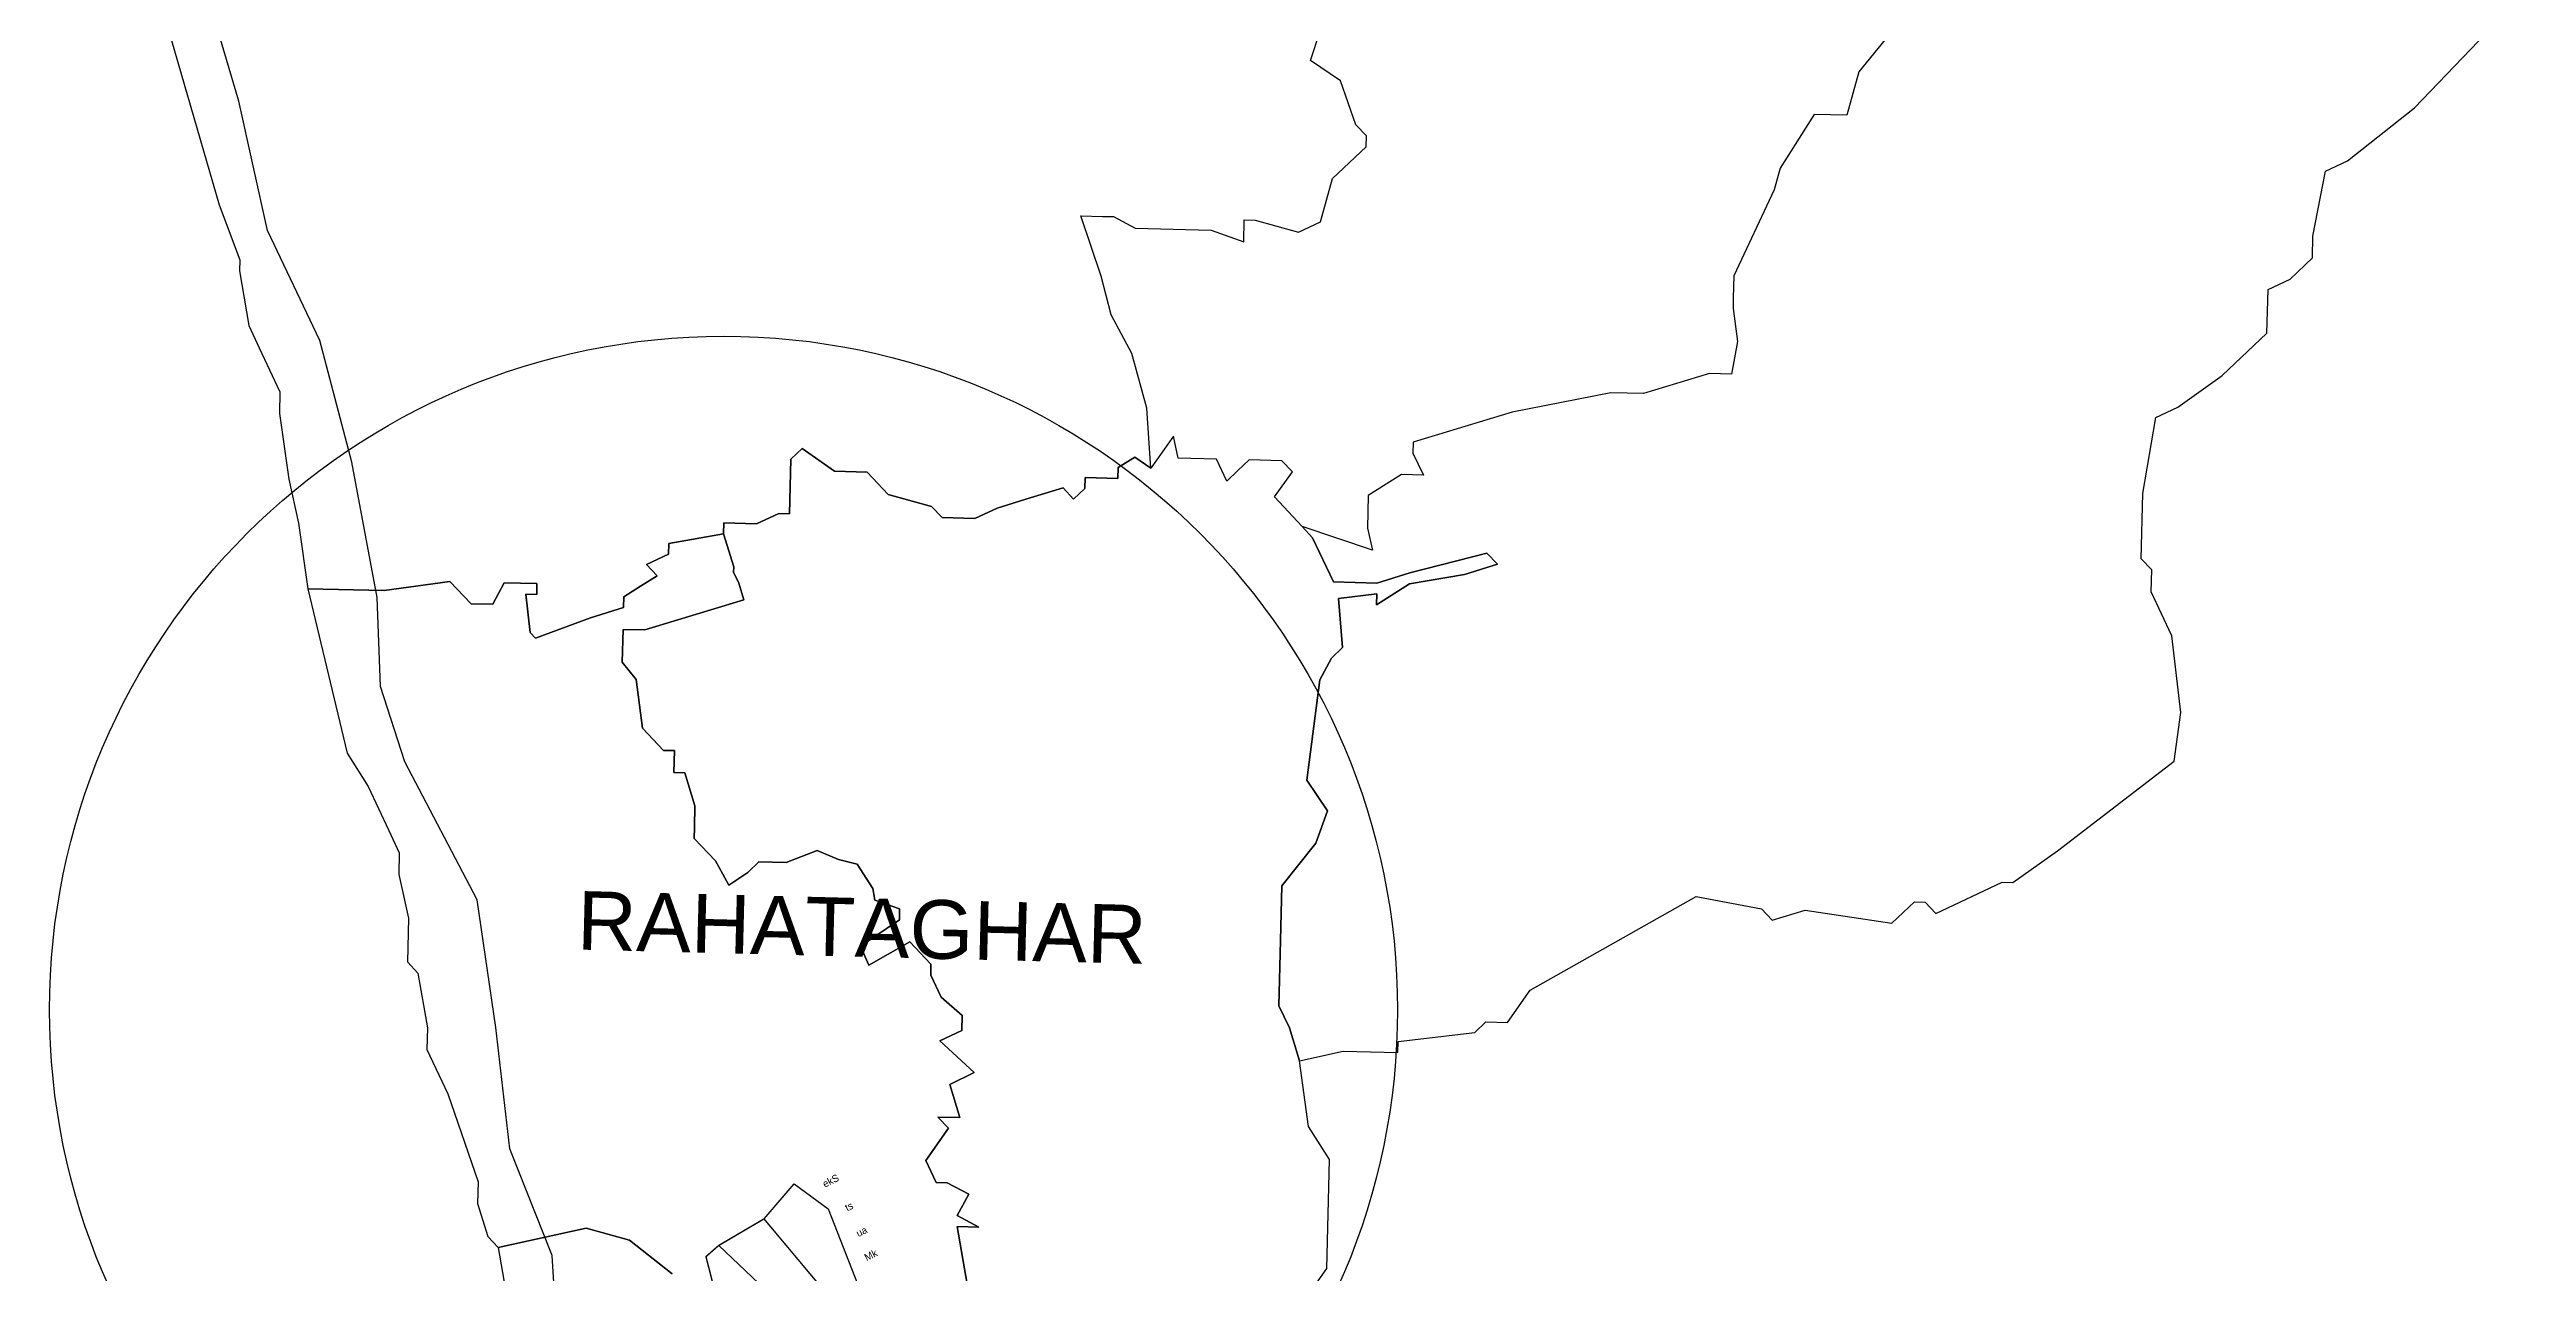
# Model space of a CAD drawing. Header units: metres. Extents: x 306399 to 345774, y 1851529 to 1914552.
# Drawn here: x 314138 to 318529, y 1897442 to 1899612 of the extents above; entities that cross this region are included whole.
import ezdxf

# ---------------------------------------------------------------- set-up
doc = ezdxf.new("R2010")
doc.units = ezdxf.units.M
doc.header["$MEASUREMENT"] = 0
doc.linetypes.add('DASHDOT', pattern=[1, 0.5, -0.25, 0, -0.25])
for name, color, linetype in [('011', 3, 'Continuous'), ('OFF', 1, 'Continuous'), ('POLY_WATER', 4, 'Continuous'), ('TALUKA BOUNDRY', 150, 'Continuous'), ('TEXT_MAPOUT', 7, 'Continuous'), ('V_BOUND_LINE', 7, 'Continuous'), ('V_BOUND_STREAM_LINE', 7, 'DASHDOT'), ('VILLAGE BOUNDRY', 5, 'Continuous'), ('VILLAGE NAME', 1, 'Continuous')]:
    doc.layers.add(name, color=color, linetype=linetype)
doc.styles.get("Standard").update_dxf_attribs({"font": 'arial.ttf'})
doc.styles.add('TEXT_MAP', font='')
doc.styles.get('TEXT_MAP').set_extended_font_data('Kruti Dev 050')

# ---------------------------------------------------------------- blocks, each defined once
blk = doc.blocks.new('57485')
at = {"layer": '011'}
blk.add_circle((315496.1, 1897965), 1194.9, dxfattribs=at)
at = {"layer": 'TALUKA BOUNDRY'}
blk.add_polyline3d([(315215.2, 1897351.9, 0), (315201.1, 1897523.2, 0), (315122.1, 1897710.8, 0), (315092.8, 1897925.6, 0), (315055.7, 1898151.3, 0), (314922.6, 1898393.5, 0), (314876.9, 1898526.6, 0), (314867.9, 1898684.4, 0), (314818, 1898923.1, 0), (314757.4, 1899138.2, 0), (314660.3, 1899331.3, 0), (314605.1, 1899559.9, 0), (314503.8, 1899880.3, 0)], dxfattribs=at)
at = {"layer": 'VILLAGE BOUNDRY'}
for points in [[(314441.3, 1899801.2), (314574.2, 1899375), (314612.3, 1899278.1), (314612.2, 1899258.8), (314631, 1899162), (314650.1, 1899123.2), (314688.3, 1899045.7), (314688.1, 1899007), (314706.8, 1898890.9), (314725.7, 1898813.4), (314744.4, 1898697.3), (314879.7, 1898696.6), (314995.8, 1898715.2), (315034.3, 1898676.4), (315073, 1898676.2), (315092.5, 1898714.7), (315150.5, 1898714.3), (315150.4, 1898695), (315131.1, 1898695.1), (315140.4, 1898627.4), (315150, 1898617.7), (315246.9, 1898655.8), (315305, 1898674.8), (315305.1, 1898694.2), (315334.2, 1898713.3), (315363.3, 1898732.5), (315344.1, 1898751.9), (315382.8, 1898771.1), (315382.9, 1898790.4), (315479.7, 1898809.2), (315479.8, 1898828.5), (315537.8, 1898828.2), (315576.6, 1898847.3), (315595.9, 1898847.2), (315596.5, 1898943.9), (315616, 1898963.1), (315673.8, 1898924.1), (315731.8, 1898923.7), (315770.2, 1898884.9), (315847.4, 1898865.1), (315866.7, 1898845.7), (315924.7, 1898845.3), (315963.4, 1898864.4), (316021.6, 1898883.5), (316079.7, 1898902.5), (316098.9, 1898883), (316118.3, 1898902.2), (316118.4, 1898921.6), (316176.4, 1898921.2), (316176.5, 1898940.6), (316205.7, 1898959.8), (316234.6, 1898940.3), (316225.5, 1899046.7), (316197, 1899143.5), (316158.8, 1899211.4), (316139.8, 1899279.2), (316101.7, 1899385.7), (316140.4, 1899385.5), (316159.7, 1899385.4), (316198.3, 1899365.9), (316333.6, 1899365.1), (316391.5, 1899345.4), (316391.7, 1899384.1), (316411.1, 1899384), (316488.3, 1899364.2), (316527.1, 1899383.3), (316546.8, 1899460.6), (316605.2, 1899518.2), (316605.3, 1899537.6), (316586.1, 1899557), (316557.5, 1899634.5), (316503.3, 1899669.1), (316519.4, 1899721.8)], [(317670.9, 1899918.3), (317476.1, 1899668), (317456.4, 1899590.7), (317398.4, 1899591.1), (317339.8, 1899494.8), (317329.9, 1899456.1), (317261.4, 1899301.8), (317261.2, 1899263.2), (317261.1, 1899243.8), (317270.4, 1899185.8), (317260.4, 1899127.8), (317221.7, 1899128.1), (317105.5, 1899090), (317047.5, 1899090.4), (316873.3, 1899052.7), (316698.9, 1898995.6), (316698.8, 1898976.3), (316718, 1898937.5), (316679.3, 1898937.8), (316621, 1898899.4), (316620.7, 1898841.4), (316630.2, 1898802.7), (316504.7, 1898842.1), (316523.9, 1898822.6), (316562.2, 1898745), (316639.5, 1898744.6), (316697.6, 1898763.7), (316833.2, 1898801.5), (316852.4, 1898782.1), (316794.3, 1898763.1), (316697.5, 1898744.3), (316639.3, 1898705.9), (316639.4, 1898725.3), (316571.7, 1898716), (316580.8, 1898628.9), (316561.4, 1898609.7), (316541.8, 1898571.2), (316522.3, 1898392.5), (316559.9, 1898339), (316540.2, 1898281.1), (316481.7, 1898204.1), (316481.2, 1898107.4), (316480.5, 1897991.4), (316499.7, 1897952.7), (316518.7, 1897894.5), (316596.2, 1897913.4), (316692.8, 1897912.9), (316692.9, 1897932.2), (316828.4, 1897950.8), (316847.8, 1897970), (316886.5, 1897969.8), (316925.5, 1898027.6), (317216.5, 1898200), (317332.4, 1898179.9), (317351.6, 1898160.5), (317409.7, 1898179.5), (317564.3, 1898159.3), (317603.2, 1898197.8), (317622.5, 1898197.7), (317641.7, 1898178.2), (317758, 1898235.6), (317777.4, 1898235.5), (317855.1, 1898293.1), (318059, 1898456.2), (318069.2, 1898543.2), (318050.6, 1898678.6), (318012.4, 1898756.2), (318012.6, 1898794.9), (317993.4, 1898814.3), (317994, 1898930.3), (318014.1, 1899065.5), (318052.9, 1899084.7), (318130.5, 1899142.2), (318208.4, 1899219.1), (318208.8, 1899296.5), (318247.6, 1899315.6), (318286.4, 1899354.1), (318286.6, 1899392.7), (318306.7, 1899508.6), (318345.4, 1899527.7), (318462, 1899623.7), (318656.5, 1899835.3)], [(316535.6, 1897469.1), (316574.6, 1897526.9), (316575.7, 1897720.2), (316537.3, 1897778.4), (316518.7, 1897894.5), (316499.7, 1897952.7), (316480.5, 1897991.4), (316481.2, 1898107.4), (316481.7, 1898204.1), (316540.2, 1898281.1), (316559.9, 1898339), (316522.3, 1898392.5), (316541.8, 1898571.2), (316561.4, 1898609.7), (316580.8, 1898628.9), (316571.7, 1898716), (316639.4, 1898725.3), (316639.3, 1898705.9), (316697.5, 1898744.3), (316794.3, 1898763.1), (316852.4, 1898782.1), (316833.2, 1898801.5), (316697.6, 1898763.7), (316639.5, 1898744.6), (316562.2, 1898745), (316523.9, 1898822.6), (316504.7, 1898842.1), (316455.1, 1898894.3), (316485.9, 1898938.9), (316466.7, 1898958.3), (316408.7, 1898958.6), (316389.2, 1898939.4), (316369.8, 1898920.1), (316350.7, 1898958.9), (316283, 1898959.3), (316273.5, 1898998.1), (316234.6, 1898940.3), (316205.7, 1898959.8), (316176.5, 1898940.6), (316176.4, 1898921.2), (316118.4, 1898921.6), (316118.3, 1898902.2), (316098.9, 1898883), (316079.7, 1898902.5), (316021.6, 1898883.5), (315963.4, 1898864.4), (315924.7, 1898845.3), (315866.7, 1898845.7), (315847.4, 1898865.1), (315770.2, 1898884.9), (315731.8, 1898923.7), (315673.8, 1898924.1), (315616, 1898963.1), (315596.5, 1898943.9), (315595.9, 1898847.2), (315576.6, 1898847.3), (315537.8, 1898828.2), (315479.8, 1898828.5), (315479.7, 1898809.2), (315498.8, 1898751.1), (315498.7, 1898741.4), (315508.3, 1898722), (315517.8, 1898693), (315343.4, 1898635.9), (315304.8, 1898636.2), (315304.4, 1898578.2), (315329.5, 1898547.7), (315342.5, 1898461.9), (315380.9, 1898423), (315400.2, 1898422.9), (315400, 1898384.2), (315419.3, 1898384.1), (315438.4, 1898326), (315438.2, 1898287.4), (315438, 1898268), (315476.5, 1898229.1), (315490.2, 1898205.2), (315501.1, 1898186.1), (315534.4, 1898209.5), (315553.8, 1898228.7), (315602.1, 1898228.4), (315656.4, 1898250.9), (315694.4, 1898235.8), (315727.8, 1898227.7), (315756.6, 1898185.2), (315760.6, 1898164.9), (315804.8, 1898150), (315804.6, 1898130.6), (315736.7, 1898082.7), (315752.3, 1898049.4), (315823.7, 1898091.8), (315862.2, 1898052.9), (315862.1, 1898033.6), (315881.2, 1897994.8), (315919.4, 1897963.2), (315919.5, 1897936.6), (315880.8, 1897917.5), (315942.6, 1897862.3), (315899.6, 1897840), (315918.7, 1897781.9), (315880, 1897782.2), (315899.2, 1897762.7), (315860.2, 1897704.9), (315879.3, 1897666.2), (315898.6, 1897666), (315937.2, 1897646.5), (315917.7, 1897607.9), (315956.2, 1897588.4), (315917.6, 1897588.6), (315955.1, 1897395)], [(315955.1, 1897395), (315917.6, 1897588.6), (315956.2, 1897588.4), (315917.7, 1897607.9), (315937.2, 1897646.5), (315898.6, 1897666), (315879.3, 1897666.2), (315860.2, 1897704.9), (315899.2, 1897762.7), (315880, 1897782.2), (315918.7, 1897781.9), (315899.6, 1897840), (315942.6, 1897862.3), (315880.8, 1897917.5), (315919.5, 1897936.6), (315919.4, 1897963.2), (315881.2, 1897994.8), (315862.1, 1898033.6), (315862.2, 1898052.9), (315823.7, 1898091.8), (315752.3, 1898049.4), (315736.7, 1898082.7), (315804.6, 1898130.6), (315804.8, 1898150), (315760.6, 1898164.9), (315756.6, 1898185.2), (315727.8, 1898227.7), (315694.4, 1898235.8), (315656.4, 1898250.9), (315602.1, 1898228.4), (315553.8, 1898228.7), (315534.4, 1898209.5), (315501.1, 1898186.1), (315490.2, 1898205.2), (315476.5, 1898229.1), (315438, 1898268), (315438.2, 1898287.4), (315438.4, 1898326), (315419.3, 1898384.1), (315400, 1898384.2), (315400.2, 1898422.9), (315380.9, 1898423), (315342.5, 1898461.9), (315329.5, 1898547.7), (315304.4, 1898578.2), (315304.8, 1898636.2), (315343.4, 1898635.9), (315517.8, 1898693), (315508.3, 1898722), (315498.7, 1898741.4), (315498.8, 1898751.1), (315479.7, 1898809.2), (315382.9, 1898790.4), (315382.8, 1898771.1), (315344.1, 1898751.9), (315363.3, 1898732.5), (315334.2, 1898713.3), (315305.1, 1898694.2), (315305, 1898674.8), (315246.9, 1898655.8), (315150, 1898617.7), (315140.4, 1898627.4), (315131.1, 1898695.1), (315150.4, 1898695), (315150.5, 1898714.3), (315092.5, 1898714.7), (315073, 1898676.2), (315034.3, 1898676.4), (314995.8, 1898715.2), (314879.7, 1898696.6), (314744.4, 1898697.3), (314820.1, 1898406.9), (314858.4, 1898348.6), (314896.6, 1898271.1), (314915.8, 1898232.3), (314915.6, 1898193.6), (314934.4, 1898116.2), (314934, 1898038.9), (314953.2, 1898019.4), (314972, 1897922.6), (314971.8, 1897884), (315010.1, 1897806.4), (315067.2, 1897651.4), (315067, 1897612.7), (315086, 1897554.6), (315105.2, 1897535.2), (315260.1, 1897573), (315337.3, 1897553.2), (315414.3, 1897494.8)], [(315414.3, 1897494.8), (315337.3, 1897553.2), (315260.1, 1897573), (315105.2, 1897535.2), (315142.7, 1897341.6)]]:
    blk.add_lwpolyline(points, dxfattribs=at)
at = {"layer": 'VILLAGE NAME', "insert": (315234.2, 1898170.7), "char_height": 104.04, "attachment_point": 1, "rotation": 359.6762}
blk.add_mtext_dynamic_manual_height_columns('RAHATAGHAR', width=108.17, gutter_width=520.2, heights=[0], dxfattribs=at)
blk = doc.blocks.new('54852')
at = {"layer": 'OFF'}
blk.add_lwpolyline([(50.79, 555.52), (62.78, 565.94)], dxfattribs=at)
at = {"layer": 'POLY_WATER'}
for points in [[(62.78, 565.94), (73.08, 555.76), (79.35, 528.76)], [(34.05, 548.74), (47.7, 531.32), (68.32, 503.11), (74.21, 492.87)]]:
    blk.add_lwpolyline(points, dxfattribs=at)
at = {"layer": 'V_BOUND_LINE', "const_width": 0.5}
blk.add_lwpolyline([(34.05, 504.08), (32.2, 519.55), (30.78, 529.71), (29.17, 545.59), (34.05, 548.74)], dxfattribs=at)
at = {"layer": 'V_BOUND_STREAM_LINE', "ltscale": 10, "const_width": 0.5}
blk.add_lwpolyline([(34.05, 548.74), (50.79, 555.52), (92.32, 487.82)], dxfattribs=at)
at = {"layer": 'TEXT_MAPOUT', "style": 'TEXT_MAP'}
for s, rotation, p in [('ekS', 18.41277, (73.05, 563.05)), ('ts', 18.41277, (79.49, 553.87)), ('ua', 18.72726, (81.99, 544.55)), ('Mk', 18.72726, (83.6, 535.93))]:
    blk.add_text(s, height=2.5, rotation=rotation, dxfattribs=at).set_placement(p)

msp = doc.modelspace()

# ---------------------------------------------------------------- block references
at = {"xscale": 5.157583570103581, "yscale": 5.157583570103581, "zscale": 5.157583570103581, "rotation": 8.381546039145885}
msp.add_blockref('54852', (315563, 1894664.8), dxfattribs=at)
at = {"layer": 'VILLAGE BOUNDRY', "rotation": 358.8738758728772}
msp.add_blockref('57485', (-37403.7, 6510.7), dxfattribs=at)

doc.saveas('drawing.dxf')
